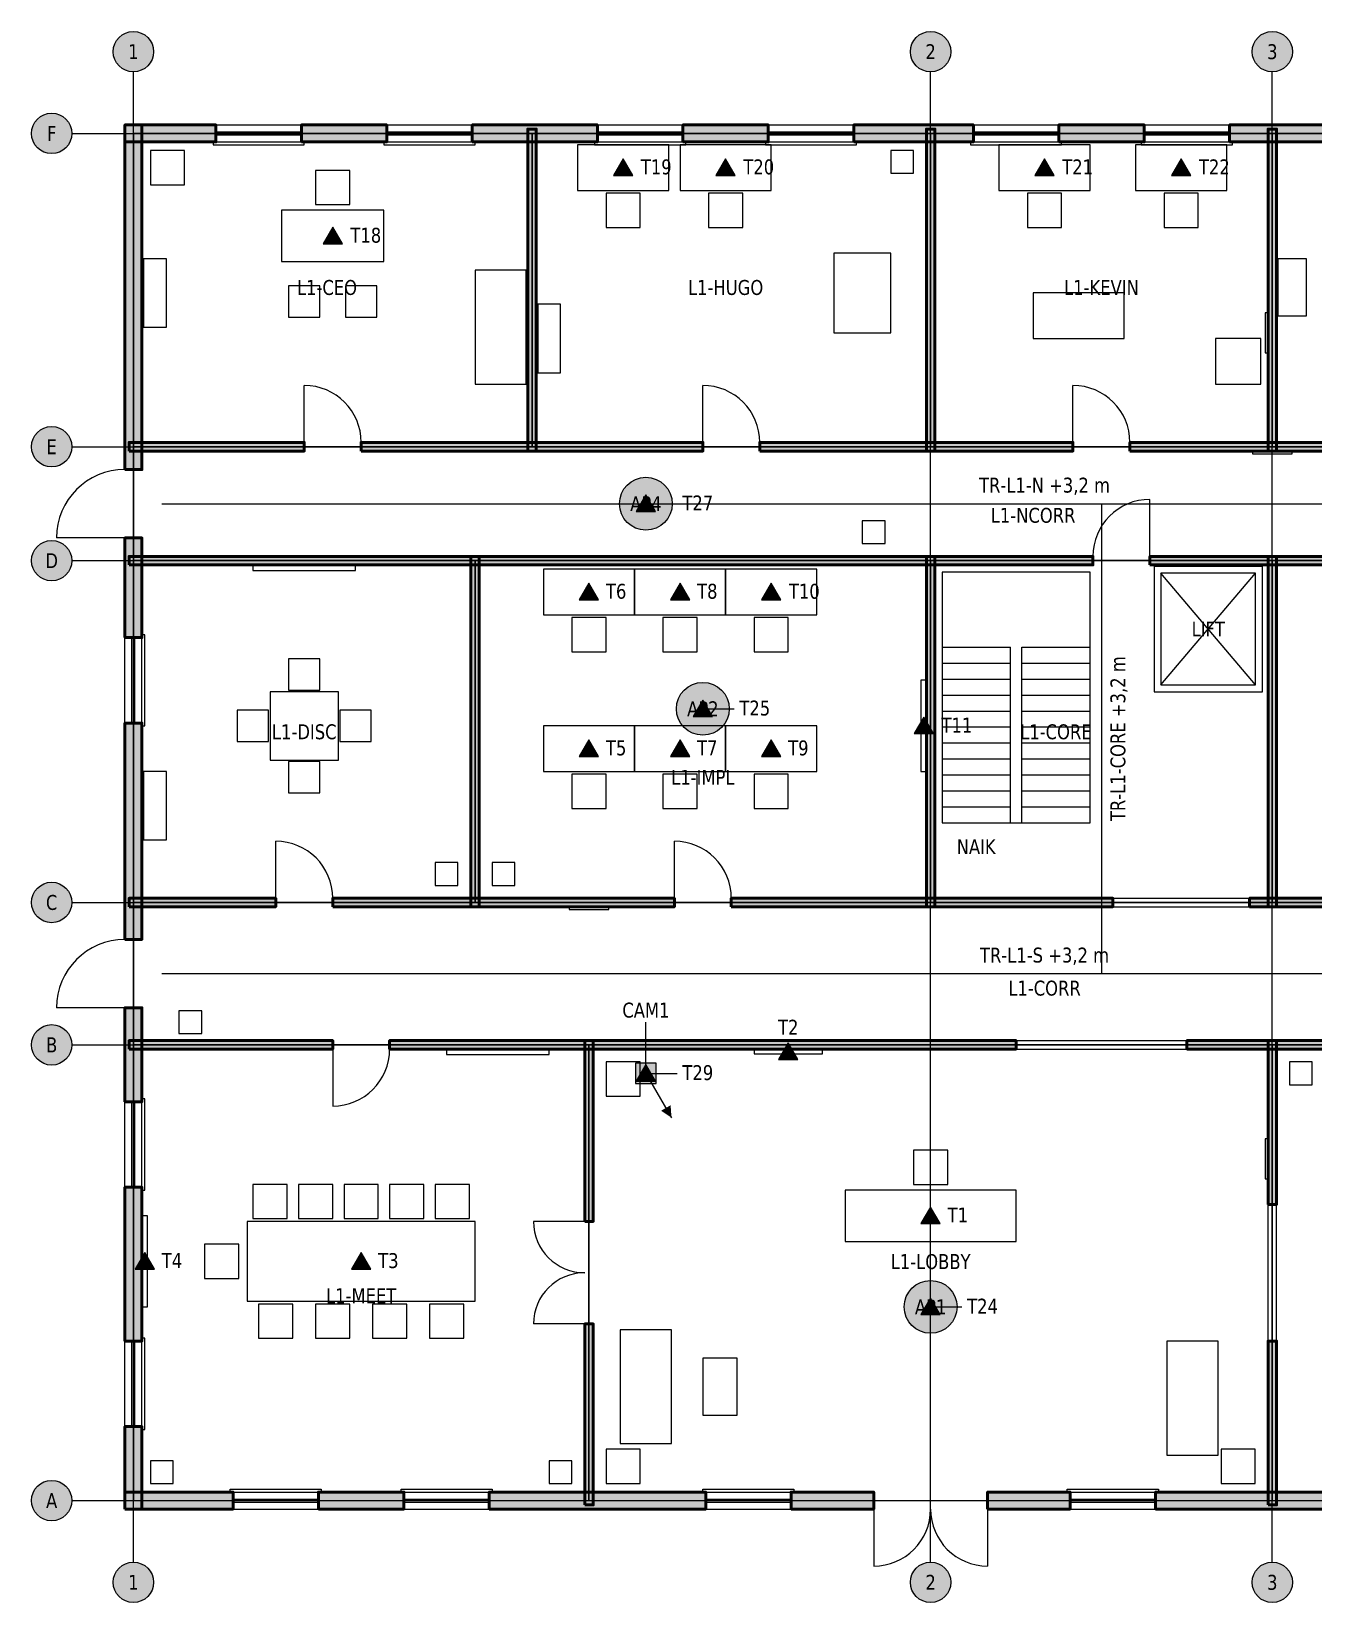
# Model space of a CAD drawing. Header units: millimetres. Extents: x -1791 to 33791, y -1791 to 25791.
# Drawn here: x -1791 to 20725, y -1791 to 25791 of the extents above; entities that cross this region are included whole.
import ezdxf
from ezdxf.enums import TextEntityAlignment as Align

# ---------------------------------------------------------------- set-up
doc = ezdxf.new("R2010")
doc.units = ezdxf.units.MM
doc.linetypes.add('CENTER', pattern=[5.08, 3.175, -0.635, 0.635, -0.635])
doc.linetypes.add('DASHED', pattern=[1.524, 1.27, -0.254])
for name, color, linetype, lineweight, true_color in [('A-ANNO-RMNM', 7, 'Continuous', 18, 0x22302a), ('A-DOOR', 7, 'Continuous', 25, 0x1f4d3a), ('A-FURN', 7, 'Continuous', 18, 0x8a8076), ('A-GLAZ', 7, 'Continuous', 18, 0x1f4d3a), ('A-GRID', 7, 'CENTER', 13, 0x8fa99b), ('A-GRID-IDEN', 7, 'Continuous', 18, 0x2f4238), ('A-STRS', 7, 'Continuous', 25, 0xb5532f), ('A-WALL', 7, 'Continuous', 50, 0x1f4d3a)]:
    doc.layers.add(name, color=color, linetype=linetype, lineweight=lineweight, true_color=true_color)
doc.layers.add('A-AREA', color=7, linetype='Continuous', lineweight=13, true_color=0xa0b4aa, plot=False)
for name, color, linetype in [('ICT-AP', 7, 'Continuous'), ('ICT-CAM', 7, 'Continuous'), ('ICT-DEV-IDEN', 7, 'Continuous'), ('ICT-OUTL', 7, 'Continuous'), ('ICT-OUTL-IDEN', 7, 'Continuous'), ('ICT-TRAY', 7, 'Continuous')]:
    doc.layers.add(name, color=color, linetype=linetype)
doc.styles.add('KR-SANS', font='DejaVuSans.ttf', dxfattribs={"width": 0.8})

msp = doc.modelspace()

# ---------------------------------------------------------------- hatches: boundary and pattern name
at = {"layer": 'A-GRID-IDEN', "true_color": 0xffffff}
h = msp.add_hatch(color=7, dxfattribs=at)
h.dxf.hatch_style = 1
edge = h.paths.add_edge_path()
edge.add_arc((0, 25435), 355, 0, 360)
h = msp.add_hatch(color=7, dxfattribs=at)
h.dxf.hatch_style = 1
edge = h.paths.add_edge_path()
edge.add_arc((14000, 25435), 355, 0, 360)
h = msp.add_hatch(color=7, dxfattribs=at)
h.dxf.hatch_style = 1
edge = h.paths.add_edge_path()
edge.add_arc((20000, 25435), 355, 0, 360)
h = msp.add_hatch(color=7, dxfattribs=at)
h.dxf.hatch_style = 1
edge = h.paths.add_edge_path()
edge.add_arc((-1435, 24000), 355, 0, 360)
h = msp.add_hatch(color=7, dxfattribs=at)
h.dxf.hatch_style = 1
edge = h.paths.add_edge_path()
edge.add_arc((-1435, 18500), 355, 0, 360)
h = msp.add_hatch(color=7, dxfattribs=at)
h.dxf.hatch_style = 1
edge = h.paths.add_edge_path()
edge.add_arc((-1435, 16500), 355, 0, 360)
h = msp.add_hatch(color=7, dxfattribs=at)
h.dxf.hatch_style = 1
edge = h.paths.add_edge_path()
edge.add_arc((-1435, 10500), 355, 0, 360)
h = msp.add_hatch(color=7, dxfattribs=at)
h.dxf.hatch_style = 1
edge = h.paths.add_edge_path()
edge.add_arc((-1435, 8000), 355, 0, 360)
h = msp.add_hatch(color=7, dxfattribs=at)
h.dxf.hatch_style = 1
edge = h.paths.add_edge_path()
edge.add_arc((-1435, 0), 355, 0, 360)
h = msp.add_hatch(color=7, dxfattribs=at)
h.dxf.hatch_style = 1
edge = h.paths.add_edge_path()
edge.add_arc((0, -1435), 355, 0, 360)
h = msp.add_hatch(color=7, dxfattribs=at)
h.dxf.hatch_style = 1
edge = h.paths.add_edge_path()
edge.add_arc((14000, -1435), 355, 0, 360)
h = msp.add_hatch(color=7, dxfattribs=at)
h.dxf.hatch_style = 1
edge = h.paths.add_edge_path()
edge.add_arc((20000, -1435), 355, 0, 360)
at = {"layer": 'A-WALL', "true_color": 0x6f8379}
h = msp.add_hatch(color=8, dxfattribs=at)
h.dxf.hatch_style = 1
h.paths.add_polyline_path([(-150, 23850), (1450, 23850), (1450, 24150), (-150, 24150)])
h = msp.add_hatch(color=8, dxfattribs=at)
h.dxf.hatch_style = 1
h.paths.add_polyline_path([(-150, 18100), (150, 18100), (150, 24150), (-150, 24150)])
h = msp.add_hatch(color=8, dxfattribs=at)
h.dxf.hatch_style = 1
h.paths.add_polyline_path([(2950, 23850), (4450, 23850), (4450, 24150), (2950, 24150)])
h = msp.add_hatch(color=8, dxfattribs=at)
h.dxf.hatch_style = 1
h.paths.add_polyline_path([(5950, 23850), (8150, 23850), (8150, 24150), (5950, 24150)])
at = {"layer": 'A-WALL', "true_color": 0x9aa9a1}
h = msp.add_hatch(color=253, dxfattribs=at)
h.dxf.hatch_style = 1
h.paths.add_polyline_path([(6925, 18425), (7075, 18425), (7075, 24075), (6925, 24075)])
at = {"layer": 'A-WALL', "true_color": 0x6f8379}
h = msp.add_hatch(color=8, dxfattribs=at)
h.dxf.hatch_style = 1
h.paths.add_polyline_path([(9650, 23850), (11150, 23850), (11150, 24150), (9650, 24150)])
h = msp.add_hatch(color=8, dxfattribs=at)
h.dxf.hatch_style = 1
h.paths.add_polyline_path([(12650, 23850), (14750, 23850), (14750, 24150), (12650, 24150)])
at = {"layer": 'A-WALL', "true_color": 0x9aa9a1}
h = msp.add_hatch(color=253, dxfattribs=at)
h.dxf.hatch_style = 1
h.paths.add_polyline_path([(13925, 18425), (14075, 18425), (14075, 24075), (13925, 24075)])
at = {"layer": 'A-WALL', "true_color": 0x6f8379}
h = msp.add_hatch(color=8, dxfattribs=at)
h.dxf.hatch_style = 1
h.paths.add_polyline_path([(16250, 23850), (17750, 23850), (17750, 24150), (16250, 24150)])
h = msp.add_hatch(color=8, dxfattribs=at)
h.dxf.hatch_style = 1
h.paths.add_polyline_path([(19250, 23850), (21750, 23850), (21750, 24150), (19250, 24150)])
at = {"layer": 'A-WALL', "true_color": 0x9aa9a1}
h = msp.add_hatch(color=253, dxfattribs=at)
h.dxf.hatch_style = 1
h.paths.add_polyline_path([(19925, 18425), (20075, 18425), (20075, 24075), (19925, 24075)])
h = msp.add_hatch(color=253, dxfattribs=at)
h.dxf.hatch_style = 1
h.paths.add_polyline_path([(-75, 18425), (3000, 18425), (3000, 18575), (-75, 18575)])
h = msp.add_hatch(color=253, dxfattribs=at)
h.dxf.hatch_style = 1
h.paths.add_polyline_path([(4000, 18425), (10000, 18425), (10000, 18575), (4000, 18575)])
h = msp.add_hatch(color=253, dxfattribs=at)
h.dxf.hatch_style = 1
h.paths.add_polyline_path([(11000, 18425), (16500, 18425), (16500, 18575), (11000, 18575)])
h = msp.add_hatch(color=253, dxfattribs=at)
h.dxf.hatch_style = 1
h.paths.add_polyline_path([(17500, 18425), (22000, 18425), (22000, 18575), (17500, 18575)])
at = {"layer": 'A-WALL', "true_color": 0x6f8379}
h = msp.add_hatch(color=8, dxfattribs=at)
h.dxf.hatch_style = 1
h.paths.add_polyline_path([(-150, 15150), (150, 15150), (150, 16900), (-150, 16900)])
at = {"layer": 'A-WALL', "true_color": 0x9aa9a1}
h = msp.add_hatch(color=253, dxfattribs=at)
h.dxf.hatch_style = 1
h.paths.add_polyline_path([(-75, 16425), (16850, 16425), (16850, 16575), (-75, 16575)])
h = msp.add_hatch(color=253, dxfattribs=at)
h.dxf.hatch_style = 1
h.paths.add_polyline_path([(5925, 10425), (6075, 10425), (6075, 16575), (5925, 16575)])
h = msp.add_hatch(color=253, dxfattribs=at)
h.dxf.hatch_style = 1
h.paths.add_polyline_path([(13925, 10425), (14075, 10425), (14075, 16575), (13925, 16575)])
h = msp.add_hatch(color=253, dxfattribs=at)
h.dxf.hatch_style = 1
h.paths.add_polyline_path([(17850, 16425), (27500, 16425), (27500, 16575), (17850, 16575)])
h = msp.add_hatch(color=253, dxfattribs=at)
h.dxf.hatch_style = 1
h.paths.add_polyline_path([(19925, 10425), (20075, 10425), (20075, 16575), (19925, 16575)])
at = {"layer": 'A-WALL', "true_color": 0x6f8379}
h = msp.add_hatch(color=8, dxfattribs=at)
h.dxf.hatch_style = 1
h.paths.add_polyline_path([(-150, 9850), (150, 9850), (150, 13650), (-150, 13650)])
at = {"layer": 'A-WALL', "true_color": 0x9aa9a1}
h = msp.add_hatch(color=253, dxfattribs=at)
h.dxf.hatch_style = 1
h.paths.add_polyline_path([(-75, 10425), (2500, 10425), (2500, 10575), (-75, 10575)])
h = msp.add_hatch(color=253, dxfattribs=at)
h.dxf.hatch_style = 1
h.paths.add_polyline_path([(3500, 10425), (9500, 10425), (9500, 10575), (3500, 10575)])
h = msp.add_hatch(color=253, dxfattribs=at)
h.dxf.hatch_style = 1
h.paths.add_polyline_path([(10500, 10425), (17200, 10425), (17200, 10575), (10500, 10575)])
h = msp.add_hatch(color=253, dxfattribs=at)
h.dxf.hatch_style = 1
h.paths.add_polyline_path([(19600, 10425), (22500, 10425), (22500, 10575), (19600, 10575)])
at = {"layer": 'A-WALL', "true_color": 0x6f8379}
h = msp.add_hatch(color=8, dxfattribs=at)
h.dxf.hatch_style = 1
h.paths.add_polyline_path([(-150, 7000), (150, 7000), (150, 8650), (-150, 8650)])
at = {"layer": 'A-WALL', "true_color": 0x9aa9a1}
h = msp.add_hatch(color=253, dxfattribs=at)
h.dxf.hatch_style = 1
h.paths.add_polyline_path([(-75, 7925), (3500, 7925), (3500, 8075), (-75, 8075)])
h = msp.add_hatch(color=253, dxfattribs=at)
h.dxf.hatch_style = 1
h.paths.add_polyline_path([(4500, 7925), (15500, 7925), (15500, 8075), (4500, 8075)])
h = msp.add_hatch(color=253, dxfattribs=at)
h.dxf.hatch_style = 1
h.paths.add_polyline_path([(7925, 4900), (8075, 4900), (8075, 8075), (7925, 8075)])
h = msp.add_hatch(color=253, dxfattribs=at)
h.dxf.hatch_style = 1
h.paths.add_polyline_path([(18500, 7925), (22500, 7925), (22500, 8075), (18500, 8075)])
h = msp.add_hatch(color=253, dxfattribs=at)
h.dxf.hatch_style = 1
h.paths.add_polyline_path([(19925, 5200), (20075, 5200), (20075, 8075), (19925, 8075)])
at = {"layer": 'A-WALL', "true_color": 0x6f8379}
h = msp.add_hatch(color=8, dxfattribs=at)
h.dxf.hatch_style = 1
h.paths.add_polyline_path([(-150, 2800), (150, 2800), (150, 5500), (-150, 5500)])
at = {"layer": 'A-WALL', "true_color": 0x9aa9a1}
h = msp.add_hatch(color=253, dxfattribs=at)
h.dxf.hatch_style = 1
h.paths.add_polyline_path([(7925, -75), (8075, -75), (8075, 3100), (7925, 3100)])
h = msp.add_hatch(color=253, dxfattribs=at)
h.dxf.hatch_style = 1
h.paths.add_polyline_path([(19925, -75), (20075, -75), (20075, 2800), (19925, 2800)])
at = {"layer": 'A-WALL', "true_color": 0x6f8379}
h = msp.add_hatch(color=8, dxfattribs=at)
h.dxf.hatch_style = 1
h.paths.add_polyline_path([(-150, -150), (150, -150), (150, 1300), (-150, 1300)])
h = msp.add_hatch(color=8, dxfattribs=at)
h.dxf.hatch_style = 1
h.paths.add_polyline_path([(-150, -150), (1750, -150), (1750, 150), (-150, 150)])
h = msp.add_hatch(color=8, dxfattribs=at)
h.dxf.hatch_style = 1
h.paths.add_polyline_path([(3250, -150), (4750, -150), (4750, 150), (3250, 150)])
h = msp.add_hatch(color=8, dxfattribs=at)
h.dxf.hatch_style = 1
h.paths.add_polyline_path([(6250, -150), (10050, -150), (10050, 150), (6250, 150)])
h = msp.add_hatch(color=8, dxfattribs=at)
h.dxf.hatch_style = 1
h.paths.add_polyline_path([(11550, -150), (13000, -150), (13000, 150), (11550, 150)])
h = msp.add_hatch(color=8, dxfattribs=at)
h.dxf.hatch_style = 1
h.paths.add_polyline_path([(15000, -150), (16450, -150), (16450, 150), (15000, 150)])
h = msp.add_hatch(color=8, dxfattribs=at)
h.dxf.hatch_style = 1
h.paths.add_polyline_path([(17950, -150), (27300, -150), (27300, 150), (17950, 150)])
at = {"layer": 'ICT-AP', "true_color": 0xffffff}
h = msp.add_hatch(color=7, dxfattribs=at)
h.dxf.hatch_style = 1
edge = h.paths.add_edge_path()
edge.add_arc((9000, 17500), 464, 0, 360)
h = msp.add_hatch(color=7, dxfattribs=at)
h.dxf.hatch_style = 1
edge = h.paths.add_edge_path()
edge.add_arc((10000, 13900), 464, 0, 360)
h = msp.add_hatch(color=7, dxfattribs=at)
h.dxf.hatch_style = 1
edge = h.paths.add_edge_path()
edge.add_arc((14000, 3400), 464, 0, 360)
at = {"layer": 'ICT-CAM', "true_color": 0xffffff}
h = msp.add_hatch(color=7, dxfattribs=at)
h.dxf.hatch_style = 1
h.paths.add_polyline_path([(8820, 7320), (9180, 7320), (9180, 7680), (8820, 7680)])
at = {"layer": 'ICT-CAM', "true_color": 0xb5532f}
h = msp.add_hatch(color=15, dxfattribs=at)
h.dxf.hatch_style = 1
h.paths.add_polyline_path([(9450, 6721), (9434, 6940), (9268, 6844)])
at = {"layer": 'ICT-OUTL', "true_color": 0xffffff}
h = msp.add_hatch(color=7, dxfattribs=at)
h.dxf.hatch_style = 1
h.paths.add_polyline_path([(8430, 23264), (8770, 23264), (8600, 23553)])
h = msp.add_hatch(color=7, dxfattribs=at)
h.dxf.hatch_style = 1
h.paths.add_polyline_path([(10230, 23264), (10570, 23264), (10400, 23553)])
h = msp.add_hatch(color=7, dxfattribs=at)
h.dxf.hatch_style = 1
h.paths.add_polyline_path([(15830, 23264), (16170, 23264), (16000, 23553)])
h = msp.add_hatch(color=7, dxfattribs=at)
h.dxf.hatch_style = 1
h.paths.add_polyline_path([(18230, 23264), (18570, 23264), (18400, 23553)])
h = msp.add_hatch(color=7, dxfattribs=at)
h.dxf.hatch_style = 1
h.paths.add_polyline_path([(3330, 22064), (3670, 22064), (3500, 22353)])
h = msp.add_hatch(color=7, dxfattribs=at)
h.dxf.hatch_style = 1
h.paths.add_polyline_path([(8830, 17364), (9170, 17364), (9000, 17653)])
h = msp.add_hatch(color=7, dxfattribs=at)
h.dxf.hatch_style = 1
h.paths.add_polyline_path([(7830, 15814), (8170, 15814), (8000, 16103)])
h = msp.add_hatch(color=7, dxfattribs=at)
h.dxf.hatch_style = 1
h.paths.add_polyline_path([(9430, 15814), (9770, 15814), (9600, 16103)])
h = msp.add_hatch(color=7, dxfattribs=at)
h.dxf.hatch_style = 1
h.paths.add_polyline_path([(11030, 15814), (11370, 15814), (11200, 16103)])
h = msp.add_hatch(color=7, dxfattribs=at)
h.dxf.hatch_style = 1
h.paths.add_polyline_path([(9830, 13764), (10170, 13764), (10000, 14053)])
h = msp.add_hatch(color=7, dxfattribs=at)
h.dxf.hatch_style = 1
h.paths.add_polyline_path([(13710, 13464), (14050, 13464), (13880, 13753)])
h = msp.add_hatch(color=7, dxfattribs=at)
h.dxf.hatch_style = 1
h.paths.add_polyline_path([(7830, 13064), (8170, 13064), (8000, 13353)])
h = msp.add_hatch(color=7, dxfattribs=at)
h.dxf.hatch_style = 1
h.paths.add_polyline_path([(9430, 13064), (9770, 13064), (9600, 13353)])
h = msp.add_hatch(color=7, dxfattribs=at)
h.dxf.hatch_style = 1
h.paths.add_polyline_path([(11030, 13064), (11370, 13064), (11200, 13353)])
h = msp.add_hatch(color=7, dxfattribs=at)
h.dxf.hatch_style = 1
h.paths.add_polyline_path([(11330, 7744), (11670, 7744), (11500, 8033)])
h = msp.add_hatch(color=7, dxfattribs=at)
h.dxf.hatch_style = 1
h.paths.add_polyline_path([(8830, 7364), (9170, 7364), (9000, 7653)])
h = msp.add_hatch(color=7, dxfattribs=at)
h.dxf.hatch_style = 1
h.paths.add_polyline_path([(13830, 4864), (14170, 4864), (14000, 5153)])
h = msp.add_hatch(color=7, dxfattribs=at)
h.dxf.hatch_style = 1
h.paths.add_polyline_path([(30, 4064), (370, 4064), (200, 4353)])
h = msp.add_hatch(color=7, dxfattribs=at)
h.dxf.hatch_style = 1
h.paths.add_polyline_path([(3830, 4064), (4170, 4064), (4000, 4353)])
h = msp.add_hatch(color=7, dxfattribs=at)
h.dxf.hatch_style = 1
h.paths.add_polyline_path([(13830, 3264), (14170, 3264), (14000, 3553)])

# ---------------------------------------------------------------- linework, layer by layer
at = {"layer": 'A-AREA', "color": 253, "true_color": 0xa0b4aa}
for points in [[(0, 18500), (7000, 18500), (7000, 24000), (0, 24000)], [(7000, 18500), (14000, 18500), (14000, 24000), (7000, 24000)], [(14000, 18500), (20000, 18500), (20000, 24000), (14000, 24000)], [(20000, 18500), (25000, 18500), (25000, 24000), (20000, 24000)], [(0, 16500), (32000, 16500), (32000, 18500), (0, 18500)], [(0, 10500), (6000, 10500), (6000, 16500), (0, 16500)], [(6000, 10500), (14000, 10500), (14000, 16500), (6000, 16500)], [(14000, 10500), (20000, 10500), (20000, 16500), (14000, 16500)], [(20000, 10500), (26000, 10500), (26000, 16500), (20000, 16500)], [(0, 8000), (32000, 8000), (32000, 10500), (0, 10500)], [(0, 0), (8000, 0), (8000, 8000), (0, 8000)], [(8000, 0), (20000, 0), (20000, 8000), (8000, 8000)], [(20000, 0), (26000, 0), (26000, 8000), (20000, 8000)]]:
    msp.add_lwpolyline(points, close=True, dxfattribs=at)
at = {"layer": 'A-DOOR', "color": 8, "true_color": 0x6f8379}
for points in [[(3000, 18575), (3000, 19575)], [(10000, 18575), (10000, 19575)], [(16500, 18575), (16500, 19575)], [(17850, 16575), (17850, 17575)], [(-150, 16900), (-1350, 16900)], [(2500, 10575), (2500, 11575)], [(9500, 10575), (9500, 11575)], [(-150, 8650), (-1350, 8650)], [(3500, 7925), (3500, 6925)], [(7925, 4900), (7025, 4900)], [(7925, 3100), (7025, 3100)], [(13000, -150), (13000, -1150)], [(15000, -150), (15000, -1150)]]:
    msp.add_lwpolyline(points, dxfattribs=at)
at = {"layer": 'A-DOOR', "color": 8, "linetype": 'DASHED', "ltscale": 17.638889, "true_color": 0x6f8379}
for points in [[(17200, 10575), (19600, 10575)], [(17200, 10425), (19600, 10425)], [(15500, 8075), (18500, 8075)], [(15500, 7925), (18500, 7925)], [(19925, 2800), (19925, 5200)], [(20075, 2800), (20075, 5200)]]:
    msp.add_lwpolyline(points, dxfattribs=at)
at = {"layer": 'A-DOOR', "color": 8, "true_color": 0x6f8379}
for centre, radius, start, end in [((3000, 18575), 1000, 0, 90), ((10000, 18575), 1000, 0, 90), ((16500, 18575), 1000, 0, 90), ((-150, 16900), 1200, 90, 180), ((17850, 16575), 1000, 90, 180), ((2500, 10575), 1000, 0, 90), ((9500, 10575), 1000, 0, 90), ((-150, 8650), 1200, 90, 180), ((3500, 7925), 1000, 270, 0), ((7925, 4900), 900, 180, 270), ((7925, 3100), 900, 90, 180), ((13000, -150), 1000, 270, 0), ((15000, -150), 1000, 180, 270)]:
    msp.add_arc(centre, radius, start, end, dxfattribs=at)
at = {"layer": 'A-FURN', "color": 9, "true_color": 0xc2bbb3}
for points in [[(7800, 23000), (9400, 23000), (9400, 23800), (7800, 23800)], [(9600, 23000), (11200, 23000), (11200, 23800), (9600, 23800)], [(15200, 23000), (16800, 23000), (16800, 23800), (15200, 23800)], [(17600, 23000), (19200, 23000), (19200, 23800), (17600, 23800)], [(300, 23100), (900, 23100), (900, 23700), (300, 23700)], [(13300, 23300), (13700, 23300), (13700, 23700), (13300, 23700)], [(3200, 22750), (3800, 22750), (3800, 23350), (3200, 23350)], [(8900, 22950), (8300, 22950), (8300, 22350), (8900, 22350)], [(10700, 22950), (10100, 22950), (10100, 22350), (10700, 22350)], [(16300, 22950), (15700, 22950), (15700, 22350), (16300, 22350)], [(18700, 22950), (18100, 22950), (18100, 22350), (18700, 22350)], [(4400, 22650), (2600, 22650), (2600, 21750), (4400, 21750)], [(580, 20600), (580, 21800), (180, 21800), (180, 20600)], [(12300, 21900), (12300, 20500), (13300, 20500), (13300, 21900)], [(20600, 20800), (20600, 21800), (20100, 21800), (20100, 20800)], [(6000, 21600), (6000, 19600), (6900, 19600), (6900, 21600)], [(3275, 21325), (2725, 21325), (2725, 20775), (3275, 20775)], [(4275, 21325), (3725, 21325), (3725, 20775), (4275, 20775)], [(7500, 19800), (7500, 21000), (7100, 21000), (7100, 19800)], [(15800, 20400), (17400, 20400), (17400, 21200), (15800, 21200)], [(19875, 20850), (19875, 20150), (19925, 20150), (19925, 20850)], [(19000, 19600), (19800, 19600), (19800, 20400), (19000, 20400)], [(20350, 18425), (19650, 18425), (19650, 18375), (20350, 18375)], [(12800, 16800), (13200, 16800), (13200, 17200), (12800, 17200)], [(2100, 16330), (3900, 16330), (3900, 16430), (2100, 16430)], [(7200, 15550), (8800, 15550), (8800, 16350), (7200, 16350)], [(8800, 15550), (10400, 15550), (10400, 16350), (8800, 16350)], [(10400, 15550), (12000, 15550), (12000, 16350), (10400, 16350)], [(8300, 15500), (7700, 15500), (7700, 14900), (8300, 14900)], [(9900, 15500), (9300, 15500), (9300, 14900), (9900, 14900)], [(11500, 15500), (10900, 15500), (10900, 14900), (11500, 14900)], [(2725, 14225), (3275, 14225), (3275, 14775), (2725, 14775)], [(13830, 14400), (13830, 12800), (13930, 12800), (13930, 14400)], [(2400, 13000), (3600, 13000), (3600, 14200), (2400, 14200)], [(2375, 13325), (2375, 13875), (1825, 13875), (1825, 13325)], [(3625, 13875), (3625, 13325), (4175, 13325), (4175, 13875)], [(7200, 12800), (8800, 12800), (8800, 13600), (7200, 13600)], [(8800, 12800), (10400, 12800), (10400, 13600), (8800, 13600)], [(10400, 12800), (12000, 12800), (12000, 13600), (10400, 13600)], [(3275, 12975), (2725, 12975), (2725, 12425), (3275, 12425)], [(580, 11600), (580, 12800), (180, 12800), (180, 11600)], [(8300, 12750), (7700, 12750), (7700, 12150), (8300, 12150)], [(9900, 12750), (9300, 12750), (9300, 12150), (9900, 12150)], [(11500, 12750), (10900, 12750), (10900, 12150), (11500, 12150)], [(5300, 10800), (5700, 10800), (5700, 11200), (5300, 11200)], [(6300, 10800), (6700, 10800), (6700, 11200), (6300, 11200)], [(8350, 10425), (7650, 10425), (7650, 10375), (8350, 10375)], [(800, 8200), (1200, 8200), (1200, 8600), (800, 8600)], [(5500, 7830), (7300, 7830), (7300, 7930), (5500, 7930)], [(10900, 7840), (12100, 7840), (12100, 7920), (10900, 7920)], [(8300, 7100), (8900, 7100), (8900, 7700), (8300, 7700)], [(20300, 7300), (20700, 7300), (20700, 7700), (20300, 7700)], [(19875, 6350), (19875, 5650), (19925, 5650), (19925, 6350)], [(14300, 6150), (13700, 6150), (13700, 5550), (14300, 5550)], [(2100, 4950), (2700, 4950), (2700, 5550), (2100, 5550)], [(2900, 4950), (3500, 4950), (3500, 5550), (2900, 5550)], [(3700, 4950), (4300, 4950), (4300, 5550), (3700, 5550)], [(4500, 4950), (5100, 4950), (5100, 5550), (4500, 5550)], [(5300, 4950), (5900, 4950), (5900, 5550), (5300, 5550)], [(12500, 4550), (15500, 4550), (15500, 5450), (12500, 5450)], [(250, 3400), (250, 5000), (150, 5000), (150, 3400)], [(2000, 3500), (6000, 3500), (6000, 4900), (2000, 4900)], [(1850, 3900), (1850, 4500), (1250, 4500), (1250, 3900)], [(2800, 3450), (2200, 3450), (2200, 2850), (2800, 2850)], [(3800, 3450), (3200, 3450), (3200, 2850), (3800, 2850)], [(4800, 3450), (4200, 3450), (4200, 2850), (4800, 2850)], [(5800, 3450), (5200, 3450), (5200, 2850), (5800, 2850)], [(9450, 1000), (9450, 3000), (8550, 3000), (8550, 1000)], [(18150, 2800), (18150, 800), (19050, 800), (19050, 2800)], [(10600, 1500), (10600, 2500), (10000, 2500), (10000, 1500)], [(8300, 300), (8900, 300), (8900, 900), (8300, 900)], [(19100, 300), (19700, 300), (19700, 900), (19100, 900)], [(300, 300), (700, 300), (700, 700), (300, 700)], [(7300, 300), (7700, 300), (7700, 700), (7300, 700)]]:
    msp.add_lwpolyline(points, close=True, dxfattribs=at)
at = {"layer": 'A-GLAZ', "color": 8, "true_color": 0x6f8379}
for points in [[(1450, 24150), (2950, 24150)], [(1450, 24025), (2950, 24025)], [(4450, 24150), (5950, 24150)], [(4450, 24025), (5950, 24025)], [(8150, 24150), (9650, 24150)], [(8150, 24025), (9650, 24025)], [(11150, 24150), (12650, 24150)], [(11150, 24025), (12650, 24025)], [(14750, 24150), (16250, 24150)], [(14750, 24025), (16250, 24025)], [(17750, 24150), (19250, 24150)], [(17750, 24025), (19250, 24025)], [(1400, 23850), (1400, 23800), (3000, 23800), (3000, 23850)], [(1450, 23975), (2950, 23975)], [(1450, 23850), (2950, 23850)], [(4400, 23850), (4400, 23800), (6000, 23800), (6000, 23850)], [(4450, 23975), (5950, 23975)], [(4450, 23850), (5950, 23850)], [(8100, 23850), (8100, 23800), (9700, 23800), (9700, 23850)], [(8150, 23975), (9650, 23975)], [(8150, 23850), (9650, 23850)], [(11100, 23850), (11100, 23800), (12700, 23800), (12700, 23850)], [(11150, 23975), (12650, 23975)], [(11150, 23850), (12650, 23850)], [(14700, 23850), (14700, 23800), (16300, 23800), (16300, 23850)], [(14750, 23975), (16250, 23975)], [(14750, 23850), (16250, 23850)], [(17700, 23850), (17700, 23800), (19300, 23800), (19300, 23850)], [(17750, 23975), (19250, 23975)], [(17750, 23850), (19250, 23850)], [(150, 13600), (200, 13600), (200, 15200), (150, 15200)], [(-150, 13650), (-150, 15150)], [(-25, 13650), (-25, 15150)], [(25, 13650), (25, 15150)], [(150, 13650), (150, 15150)], [(-150, 5500), (-150, 7000)], [(-25, 5500), (-25, 7000)], [(25, 5500), (25, 7000)], [(150, 5450), (200, 5450), (200, 7050), (150, 7050)], [(150, 5500), (150, 7000)], [(-150, 1300), (-150, 2800)], [(-25, 1300), (-25, 2800)], [(25, 1300), (25, 2800)], [(150, 1250), (200, 1250), (200, 2850), (150, 2850)], [(150, 1300), (150, 2800)], [(1700, 150), (1700, 200), (3300, 200), (3300, 150)], [(1750, 150), (3250, 150)], [(1750, 25), (3250, 25)], [(4700, 150), (4700, 200), (6300, 200), (6300, 150)], [(4750, 150), (6250, 150)], [(4750, 25), (6250, 25)], [(10000, 150), (10000, 200), (11600, 200), (11600, 150)], [(10050, 150), (11550, 150)], [(10050, 25), (11550, 25)], [(16400, 150), (16400, 200), (18000, 200), (18000, 150)], [(16450, 150), (17950, 150)], [(16450, 25), (17950, 25)], [(1750, -25), (3250, -25)], [(1750, -150), (3250, -150)], [(4750, -25), (6250, -25)], [(4750, -150), (6250, -150)], [(10050, -25), (11550, -25)], [(10050, -150), (11550, -150)], [(16450, -25), (17950, -25)], [(16450, -150), (17950, -150)]]:
    msp.add_lwpolyline(points, dxfattribs=at)
at = {"layer": 'A-GRID', "color": 253, "linetype": 'DASHED', "ltscale": 17.638889, "true_color": 0x8fa99b}
for points in [[(0, -1080), (0, 25080)], [(14000, -1080), (14000, 25080)], [(20000, -1080), (20000, 25080)], [(-1080, 24000), (33080, 24000)], [(-1080, 18500), (33080, 18500)], [(-1080, 16500), (33080, 16500)], [(-1080, 10500), (33080, 10500)], [(-1080, 8000), (33080, 8000)], [(-1080, 0), (33080, 0)]]:
    msp.add_lwpolyline(points, dxfattribs=at)
at = {"layer": 'A-GRID-IDEN', "color": 119, "true_color": 0x2f4238}
for centre in [(0, 25435), (14000, 25435), (20000, 25435), (-1435, 24000), (-1435, 18500), (-1435, 16500), (-1435, 10500), (-1435, 8000), (-1435, 0), (0, -1435), (14000, -1435), (20000, -1435)]:
    msp.add_circle(centre, 355, dxfattribs=at)
at = {"layer": 'A-STRS', "color": 33, "true_color": 0xc58f78}
for points in [[(14200, 11900), (16800, 11900), (16800, 16300), (14200, 16300)], [(17925, 14200), (19825, 14200), (19825, 16400), (17925, 16400)], [(18045, 14320), (19705, 14320), (19705, 16280), (18045, 16280)]]:
    msp.add_lwpolyline(points, close=True, dxfattribs=at)
for points in [[(18045, 14320), (19705, 16280)], [(19705, 14320), (18045, 16280)], [(14200, 14980), (15400, 14980)], [(15400, 11900), (15400, 14980)], [(15600, 14980), (16800, 14980)], [(15600, 11900), (15600, 14980)], [(14200, 14700), (15400, 14700)], [(15600, 14700), (16800, 14700)], [(14200, 14420), (15400, 14420)], [(15600, 14420), (16800, 14420)], [(14200, 14140), (15400, 14140)], [(15600, 14140), (16800, 14140)], [(14200, 13860), (15400, 13860)], [(15600, 13860), (16800, 13860)], [(14200, 13580), (15400, 13580)], [(15600, 13580), (16800, 13580)], [(14200, 13300), (15400, 13300)], [(15600, 13300), (16800, 13300)], [(14200, 13020), (15400, 13020)], [(15600, 13020), (16800, 13020)], [(14200, 12740), (15400, 12740)], [(15600, 12740), (16800, 12740)], [(14200, 12460), (15400, 12460)], [(15600, 12460), (16800, 12460)], [(14200, 12180), (15400, 12180)], [(15600, 12180), (16800, 12180)], [(14200, 11900), (15400, 11900)], [(15600, 11900), (16800, 11900)]]:
    msp.add_lwpolyline(points, dxfattribs=at)
at = {"layer": 'A-WALL', "color": 8, "true_color": 0x6f8379}
for points in [[(-150, 23850), (1450, 23850), (1450, 24150), (-150, 24150)], [(-150, 18100), (150, 18100), (150, 24150), (-150, 24150)], [(2950, 23850), (4450, 23850), (4450, 24150), (2950, 24150)], [(5950, 23850), (8150, 23850), (8150, 24150), (5950, 24150)], [(9650, 23850), (11150, 23850), (11150, 24150), (9650, 24150)], [(12650, 23850), (14750, 23850), (14750, 24150), (12650, 24150)], [(16250, 23850), (17750, 23850), (17750, 24150), (16250, 24150)], [(19250, 23850), (21750, 23850), (21750, 24150), (19250, 24150)], [(-150, 15150), (150, 15150), (150, 16900), (-150, 16900)], [(-150, 9850), (150, 9850), (150, 13650), (-150, 13650)], [(-150, 7000), (150, 7000), (150, 8650), (-150, 8650)], [(-150, 2800), (150, 2800), (150, 5500), (-150, 5500)], [(-150, -150), (150, -150), (150, 1300), (-150, 1300)], [(-150, -150), (1750, -150), (1750, 150), (-150, 150)], [(3250, -150), (4750, -150), (4750, 150), (3250, 150)], [(6250, -150), (10050, -150), (10050, 150), (6250, 150)], [(11550, -150), (13000, -150), (13000, 150), (11550, 150)], [(15000, -150), (16450, -150), (16450, 150), (15000, 150)], [(17950, -150), (27300, -150), (27300, 150), (17950, 150)]]:
    msp.add_lwpolyline(points, close=True, dxfattribs=at)
at = {"layer": 'A-WALL', "color": 253, "true_color": 0x9aa9a1}
for points in [[(6925, 18425), (7075, 18425), (7075, 24075), (6925, 24075)], [(13925, 18425), (14075, 18425), (14075, 24075), (13925, 24075)], [(19925, 18425), (20075, 18425), (20075, 24075), (19925, 24075)], [(-75, 18425), (3000, 18425), (3000, 18575), (-75, 18575)], [(4000, 18425), (10000, 18425), (10000, 18575), (4000, 18575)], [(11000, 18425), (16500, 18425), (16500, 18575), (11000, 18575)], [(17500, 18425), (22000, 18425), (22000, 18575), (17500, 18575)], [(-75, 16425), (16850, 16425), (16850, 16575), (-75, 16575)], [(5925, 10425), (6075, 10425), (6075, 16575), (5925, 16575)], [(13925, 10425), (14075, 10425), (14075, 16575), (13925, 16575)], [(17850, 16425), (27500, 16425), (27500, 16575), (17850, 16575)], [(19925, 10425), (20075, 10425), (20075, 16575), (19925, 16575)], [(-75, 10425), (2500, 10425), (2500, 10575), (-75, 10575)], [(3500, 10425), (9500, 10425), (9500, 10575), (3500, 10575)], [(10500, 10425), (17200, 10425), (17200, 10575), (10500, 10575)], [(19600, 10425), (22500, 10425), (22500, 10575), (19600, 10575)], [(-75, 7925), (3500, 7925), (3500, 8075), (-75, 8075)], [(4500, 7925), (15500, 7925), (15500, 8075), (4500, 8075)], [(7925, 4900), (8075, 4900), (8075, 8075), (7925, 8075)], [(18500, 7925), (22500, 7925), (22500, 8075), (18500, 8075)], [(19925, 5200), (20075, 5200), (20075, 8075), (19925, 8075)], [(7925, -75), (8075, -75), (8075, 3100), (7925, 3100)], [(19925, -75), (20075, -75), (20075, 2800), (19925, 2800)]]:
    msp.add_lwpolyline(points, close=True, dxfattribs=at)
at = {"layer": 'ICT-AP', "color": 119, "true_color": 0x1f4d3a}
for centre in [(9000, 17500), (10000, 13900), (14000, 3400)]:
    msp.add_circle(centre, 464, dxfattribs=at)
at = {"layer": 'ICT-CAM', "color": 15, "true_color": 0xb5532f}
msp.add_lwpolyline([(8820, 7320), (9180, 7320), (9180, 7680), (8820, 7680)], close=True, dxfattribs=at)
msp.add_lwpolyline([(9000, 7500), (9450, 6721)], dxfattribs=at)
at = {"layer": 'ICT-DEV-IDEN', "color": 15, "true_color": 0xb5532f}
msp.add_lwpolyline([(9000, 7500), (9000, 8400)], dxfattribs=at)
at = {"layer": 'ICT-OUTL', "color": 119, "true_color": 0x1f4d3a}
for points in [[(8430, 23264), (8770, 23264), (8600, 23553)], [(10230, 23264), (10570, 23264), (10400, 23553)], [(15830, 23264), (16170, 23264), (16000, 23553)], [(18230, 23264), (18570, 23264), (18400, 23553)], [(3330, 22064), (3670, 22064), (3500, 22353)], [(8830, 17364), (9170, 17364), (9000, 17653)], [(7830, 15814), (8170, 15814), (8000, 16103)], [(9430, 15814), (9770, 15814), (9600, 16103)], [(11030, 15814), (11370, 15814), (11200, 16103)], [(9830, 13764), (10170, 13764), (10000, 14053)], [(13710, 13464), (14050, 13464), (13880, 13753)], [(7830, 13064), (8170, 13064), (8000, 13353)], [(9430, 13064), (9770, 13064), (9600, 13353)], [(11030, 13064), (11370, 13064), (11200, 13353)], [(11330, 7744), (11670, 7744), (11500, 8033)], [(8830, 7364), (9170, 7364), (9000, 7653)], [(13830, 4864), (14170, 4864), (14000, 5153)], [(30, 4064), (370, 4064), (200, 4353)], [(3830, 4064), (4170, 4064), (4000, 4353)], [(13830, 3264), (14170, 3264), (14000, 3553)]]:
    msp.add_lwpolyline(points, close=True, dxfattribs=at)
at = {"layer": 'ICT-OUTL-IDEN', "color": 250, "true_color": 0x22302a}
for points in [[(9000, 17500), (9550, 17500)], [(10000, 13900), (10550, 13900)], [(9000, 7500), (9550, 7500)], [(14000, 3400), (14550, 3400)]]:
    msp.add_lwpolyline(points, dxfattribs=at)
at = {"layer": 'ICT-TRAY', "color": 37, "true_color": 0x8a5a2b}
for points in [[(500, 17500), (31500, 17500)], [(17000, 17500), (17000, 9250)], [(500, 9250), (31500, 9250)]]:
    msp.add_lwpolyline(points, dxfattribs=at)
at = {"layer": 'ICT-TRAY', "color": 37, "linetype": 'DASHED', "ltscale": 17.638889, "true_color": 0x8a5a2b}
for points in [[(500, 17500), (31500, 17500)], [(17000, 17500), (17000, 9250)], [(500, 9250), (31500, 9250)]]:
    msp.add_lwpolyline(points, dxfattribs=at)

# ---------------------------------------------------------------- texts
at = {"layer": 'A-ANNO-RMNM', "color": 251, "true_color": 0x5a524b, "style": 'KR-SANS', "width": 0.8}
for s, p in [('L1-CEO', (3400, 21165)), ('L1-HUGO', (10400, 21165)), ('L1-KEVIN', (17000, 21165)), ('L1-NCORR', (15800, 17165)), ('L1-DISC', (3000, 13365)), ('L1-CORE', (16200, 13365)), ('L1-IMPL', (10000, 12565)), ('L1-CORR', (16000, 8865)), ('L1-LOBBY', (14000, 4065)), ('L1-MEET', (4000, 3465))]:
    msp.add_text(s, height=261.8, dxfattribs=at).set_placement(p, align=Align.CENTER)
at = {"layer": 'A-GRID-IDEN', "color": 250, "true_color": 0x22302a, "style": 'KR-SANS', "width": 0.8}
for s, p in [('1', (0, 25304)), ('2', (14000, 25304)), ('3', (20000, 25304)), ('F', (-1435, 23869)), ('E', (-1435, 18369)), ('D', (-1435, 16369)), ('C', (-1435, 10369)), ('B', (-1435, 7869)), ('A', (-1435, -131)), ('1', (0, -1566)), ('2', (14000, -1566)), ('3', (20000, -1566))]:
    msp.add_text(s, height=262, dxfattribs=at).set_placement(p, align=Align.CENTER)
at = {"layer": 'A-STRS', "color": 15, "true_color": 0xb5532f, "style": 'KR-SANS', "width": 0.8}
for s, p in [('LIFT', (18875, 15169)), ('NAIK', (14800, 11349))]:
    msp.add_text(s, height=261.8, dxfattribs=at).set_placement(p, align=Align.CENTER)
at = {"layer": 'ICT-AP', "color": 119, "true_color": 0x1f4d3a, "style": 'KR-SANS', "width": 0.8}
for s, p in [('AP4', (9000, 17369)), ('AP2', (10000, 13769)), ('AP1', (14000, 3269))]:
    msp.add_text(s, height=261.8, dxfattribs=at).set_placement(p, align=Align.CENTER)
at = {"layer": 'ICT-DEV-IDEN', "color": 15, "true_color": 0xb5532f, "style": 'KR-SANS', "width": 0.8}
msp.add_text('CAM1', height=261.8, dxfattribs=at).set_placement((9000, 8479), align=Align.CENTER)
at = {"layer": 'ICT-OUTL-IDEN', "color": 250, "true_color": 0x22302a, "style": 'KR-SANS', "width": 0.8}
for s, p in [('T19', (9182, 23282)), ('T20', (10982, 23282)), ('T21', (16582, 23282)), ('T22', (18982, 23282)), ('T18', (4082, 22082)), ('T27', (9912, 17382)), ('T6', (8478, 15832)), ('T8', (10078, 15832)), ('T10', (11782, 15832)), ('T25', (10912, 13782)), ('T11', (14462, 13482)), ('T5', (8478, 13082)), ('T7', (10078, 13082)), ('T9', (11678, 13082)), ('T2', (11500, 8179)), ('T29', (9912, 7382)), ('T1', (14478, 4882)), ('T4', (678, 4082)), ('T3', (4478, 4082)), ('T24', (14912, 3282))]:
    msp.add_text(s, height=261.8, dxfattribs=at).set_placement(p, align=Align.CENTER)
at = {"layer": 'ICT-TRAY', "color": 37, "true_color": 0x8a5a2b, "style": 'KR-SANS', "width": 0.8}
for s, p in [('TR-L1-N +3,2 m', (16000, 17695)), ('TR-L1-S +3,2 m', (16000, 9445))]:
    msp.add_text(s, height=261.76, dxfattribs=at).set_placement(p, align=Align.CENTER)
msp.add_text('TR-L1-CORE +3,2 m', height=261.76, rotation=90, dxfattribs=at).set_placement((17419, 13375), align=Align.CENTER)

doc.saveas('drawing.dxf')
